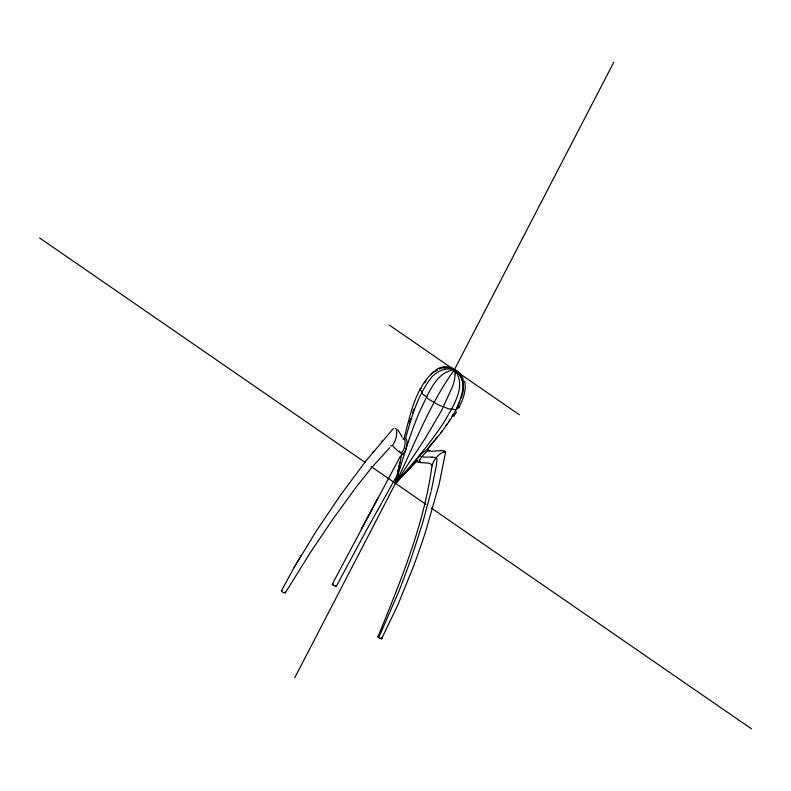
<?xml version="1.0" encoding="UTF-8"?>
<svg xmlns="http://www.w3.org/2000/svg" width="791" height="791" viewBox="0 0 791 791"><rect width="100%" height="100%" fill="white"/><g stroke="black" fill="none" stroke-linecap="round" stroke-linejoin="round"><path stroke-width="1.19" d="M429.177 451.117C428.238 449.298 425.41 453.223 424.302 453.955A11.381 3.273 -44.2 0 0 422.354 456.15L421.079 457.752A12.567 3.678 -43.9 0 0 419.774 459.709M436.335 465.256L437.037 459.413A1.701 1.523 78.9 0 0 436.642 458.562A2.452 2.195 78.9 0 0 436.019 458.029A5.26 4.706 78.9 0 0 434.902 457.574L433.458 457.277A23.829 21.337 78.9 0 0 432.054 457.149M436.217 466.067L431.283 490.766M399.119 465.78L395.5 483.36L416.926 460.639M397.527 473.967L401.917 453.53M397.655 473.315L395.5 483.36L417.391 460.491M399.366 464.643L399.841 462.349M403.746 439.608C410.084 415.987 414.731 388.707 433.755 371.483M396.4 479.425L395.5 483.36L407.662 469.824M431.006 491.913L422.612 522.989L412.675 553.888A877.535 785.661 78.9 0 1 399.168 590.561L378.8 637.576L379.739 638.129A2.551 0.761 27.8 0 0 381.094 638.624L381.885 638.574A2.531 0.751 27.8 0 0 381.658 637.882A2.294 0.682 27.8 0 1 381.173 638.653A2.294 0.682 27.8 0 1 378.385 637.249L378.286 637.131A2.778 0.831 27.8 0 1 377.92 636.458L378.553 636.261M398.239 473.443L395.5 483.36C412.586 463.595 429.997 443.959 444.166 421.919C452.838 406.871 469.221 383.032 452.254 368.082M405.773 437.7C411.379 417.569 417.302 396.855 429.731 379.72C435.97 370.514 448.279 365.551 458.394 371.602M409.323 423.333L410.687 418.884M409.501 423.264L410.895 418.755M412.388 413.327L413.911 409.056M459.759 401.324L457.475 406.356M460.916 398.189C466.7 386.601 462.389 371.335 449.328 367.301M396.647 480.533L395.5 483.36L397.903 480.088M378.177 636.241C400.562 581.049 424.124 524.858 432.024 465.484C430.423 460.214 411.617 465.79 417.885 458.127A16.206 4.608 -40.9 0 1 419.111 456.506L420.07 455.379A13.892 3.945 -41 0 1 422.364 452.996L428.099 448.823L427.763 450.524M458.938 407.533C462.923 399.495 466.71 390.378 464.633 381.272M294.806 677.63L397.725 479.069M453.451 371.552L613.816 62.192M335.809 585.389A2.551 0.742 27.3 0 1 336.165 585.736L336.363 586.032A1.79 0.514 27.3 0 1 336.353 586.24L336.145 586.339A2.778 0.801 27.3 0 1 335.176 586.24L333.357 585.38A2.778 0.801 27.3 0 1 332.447 584.579L332.279 584.302A1.79 0.514 27.3 0 1 332.299 584.104L400.513 455.972M336.422 586.091L365.758 531.443L397.042 475.411M381.658 638.673L397.744 605.164L412.625 568.62A783.683 688.605 82.7 0 0 425.706 531.226L439.213 483.963L445.58 452.076A1.098 0.959 82.7 0 0 445.303 451.572C439.569 452.393 432.44 460.57 432.311 465.889M281.458 590.65L294.203 567.345M361.19 529.278L368.191 516.118M366.945 518.451L378.019 497.717M419.813 459.68L418.993 461.904L420.515 461.529M397.003 480.701L395.5 483.36C402.827 458.8 409.956 434.101 420.08 410.509C428.158 395.144 435.277 371.335 455.576 369.654M301.203 555.391L294.183 567.384L316.301 531.018L340.961 494.504L365.679 461.282L393.345 428.544M285.383 592.736L310.586 552.217L332.665 519.41L356.355 486.851L371.651 467.669M453.767 416.511L456.506 411.982M448.813 421.326L450.069 419.309M451.948 416.274L453.213 414.257M424.787 382.903L426.013 380.995M445.57 425.904L446.866 424.075M444.483 452.126L444.987 451.285L443.682 450.821A15.771 13.852 82.7 0 0 441.872 450.554L431.659 451.305L428.86 450.573M435.287 439.509L437.403 436.8M440.913 432.281L442.327 430.482M404.122 439.321C407.375 435.871 407.167 443.741 406.693 445.57A13.882 6.625 89.3 0 1 405.852 449.436L405.625 450.109A16.206 7.732 89.3 0 1 404.854 451.948L402.678 454.657L401.512 452.936M372.848 452.304L373.728 451.206M394.956 428.267C397.784 427.99 396.499 435.01 396.271 437.186A19.567 15.158 70.7 0 1 395.49 439.747C394.838 441.536 392.583 447.597 390.497 445.788M381.47 441.922L382.261 440.973M428 448.24L434.556 440.389M427.575 449.219C442.298 431.214 459.235 412.388 462.903 388.579A18.312 16.087 82.7 0 0 454.311 369.901L447.577 367.528L441.289 368.102L439.341 369.16M372.452 466.71L389.795 447.676M431.144 374.242L432.766 372.502M433.695 372.254L435.979 370.02A18.312 16.087 82.7 0 1 454.311 369.901L459.966 373.392L462.992 378.385M332.299 584.104L332.527 584.015A2.531 0.732 27.3 0 1 333.406 584.124M402.935 439.015C405.842 437.769 405.041 443.158 404.893 444.76A11.381 5.547 -87.2 0 1 404.32 447.627A11.054 5.339 -87.1 0 1 403.885 448.912L403.647 449.496A12.567 6.11 -87.3 0 1 402.589 451.493L400.483 453.243L399.514 451.097M417.905 460.708L416.61 461.361M435.436 371.276L437.383 370.218M444.354 367.706L446.351 367.548M427.931 457.119L429.582 457.089A46.916 42.012 78.9 0 1 431.935 457.129M427.051 457.139L425.261 457.149A32.441 29.049 78.9 0 1 424.055 457.109L421.86 456.714A4.064 3.639 78.9 0 1 420.852 456.14L420.07 455.379M282.001 590.541L281.744 590.541A2.551 0.761 27.1 0 0 281.398 590.897L281.972 591.619A2.531 0.761 27.1 0 0 283.465 592.518L284.068 592.756A1.79 0.534 27.1 0 0 284.582 592.894L284.987 592.924A2.778 0.831 27.1 0 0 285.432 592.637L285.146 592.103M393.018 446.193L398.961 451.958M389.271 325.061L519.341 414.751M39.55 237.913L364.987 462.32M371.088 466.532L426.013 504.401M431.095 507.911L751.45 728.808M378.8 637.576L378.395 637.239A2.294 0.682 27.8 0 1 378.444 636.231M397.804 429.671L402.263 437.285M463.111 379.433L463.457 382.567M421.237 388.47A6.892 2.037 27.4 0 0 422.157 391.792A6.892 2.037 27.4 0 0 426.527 396.805A6.892 2.037 27.4 0 0 434.397 402.224A6.892 2.037 27.4 0 0 443.652 406.614A6.892 2.037 27.4 0 0 451.809 408.779A6.892 2.037 27.4 0 0 456.812 408.364M458.315 406.179A6.892 2.037 27.4 0 1 456.694 408.156M428.801 450.623A4.469 3.925 82.7 0 1 427.971 448.804M455.181 374.014L454.617 379.462L452.778 386.067L441.487 410.707L425.271 438.333L395.5 483.36C414.415 445.323 429.187 404.349 454.311 369.911L455.181 374.014"/></g></svg>
